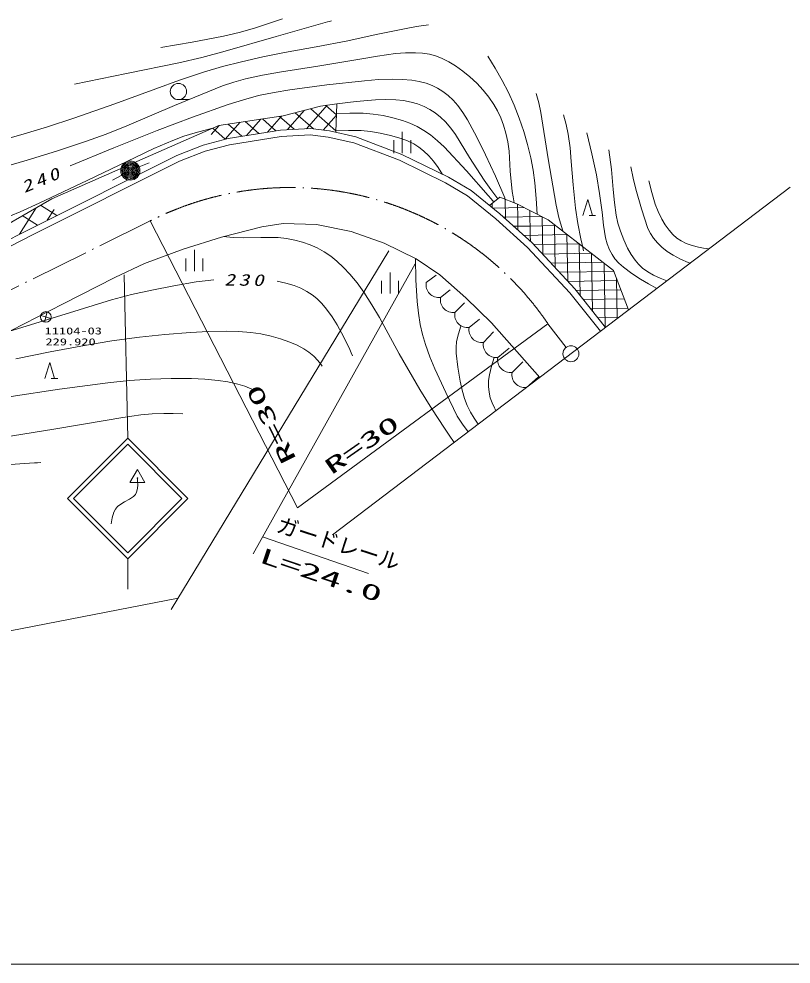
# Model space of a CAD drawing. Units: millimetres, scale not verified. Extents: x 69391 to 709391, y -64 to 359936.
# Drawn here: x 304486 to 376986, y 184936 to 273697 of the extents above; entities that cross this region are included whole.
import ezdxf
from ezdxf.enums import TextEntityAlignment as Align

# ---------------------------------------------------------------- set-up
doc = ezdxf.new("R2010")
doc.units = ezdxf.units.MM
doc.header["$LTSCALE"] = 1000
doc.linetypes.add('USER1', pattern=[7.000001, 5.508197, -0.688525, 0.114754, -0.688525])
for name, color, linetype, lineweight in [('S-SUV', 7, 'Continuous', 13), ('S-SUV-HICN', 1, 'Continuous', 13), ('S-SUV-LWCN', 7, 'Continuous', 13)]:
    doc.layers.add(name, color=color, linetype=linetype, lineweight=lineweight)
doc.styles.add('ＭＳ ゴシック', font='')
doc.styles.get('ＭＳ ゴシック').set_extended_font_data('MS Gothic')

# ---------------------------------------------------------------- blocks, each defined once
blk = doc.blocks.new('BUHIN1')
at = {"color": 7, "linetype": 'Continuous', "lineweight": 13}
blk.add_line((146, -746), (746, -746), dxfattribs=at)
blk.add_lwpolyline([(-458, -746), (0, 750), (458, -746)], dxfattribs=at)
blk = doc.blocks.new('BUHIN2')
at = {"color": 7, "linetype": 'Continuous', "lineweight": 13}
for p, q in [((0, 1000), (0, -1000)), ((-800, 205), (-800, -995)), ((800, 205), (800, -995))]:
    blk.add_line(p, q, dxfattribs=at)
blk = doc.blocks.new('BUHIN3')
at = {"color": 7, "linetype": 'Continuous', "lineweight": 13}
blk.add_line((0, -765), (995, -765), dxfattribs=at)
blk.add_circle((0, 0), 765, dxfattribs=at)
blk = doc.blocks.new('BUHIN4')
at = {"color": 7, "linetype": 'Continuous', "lineweight": 13}
for radius in [896, 792, 688, 580, 477, 351, 243, 140, 27]:
    blk.add_circle((0, 0), radius, dxfattribs=at)
blk = doc.blocks.new('BUHIN5')
at = {"color": 7, "linetype": 'Continuous', "lineweight": 13}
blk.add_lwpolyline([(-700, -406), (0, 812), (696, -406), (-696, -406)], dxfattribs=at)
blk.add_circle((0, 0), 24.5, dxfattribs=at)
blk = doc.blocks.new('BUHIN8')
at = {"color": 7, "linetype": 'Continuous', "lineweight": 13}
for radius in [746, 22.5]:
    blk.add_circle((0, 0), radius, dxfattribs=at)

msp = doc.modelspace()

# ---------------------------------------------------------------- linework, layer by layer
at = {"layer": 'S-SUV'}
for p, q in [((329306, 264592), (332788, 265496)), ((333423, 265589), (331476, 263389)), ((332788, 265496), (334326, 265722)), ((333303, 265572), (334292, 264696)), ((334326, 265722), (334238, 263051)), ((323246, 263687), (329306, 264592)), ((329140, 264567), (327811, 263064)), ((328948, 264538), (330316, 263328)), ((331312, 265113), (329706, 263297)), ((330434, 264885), (332146, 263371)), ((331885, 265262), (334243, 263177)), ((334291, 264662), (333050, 263258)), ((307562, 256813), (323246, 263687)), ((323301, 263695), (322537, 262832)), ((325247, 263986), (323836, 262391)), ((324128, 263819), (325419, 262677)), ((325735, 264059), (327006, 262934)), ((327193, 264276), (325839, 262745)), ((328594, 263191), (327341, 264298)), ((322680, 263439), (323859, 262397)), ((324144, 262471), (329031, 263262)), ((329031, 263262), (331849, 263408)), ((331827, 262806), (329094, 262664)), ((333530, 262593), (331827, 262806)), ((331849, 263408), (333632, 263185)), ((333632, 263185), (336116, 262637)), ((319314, 260870), (321773, 261851)), ((321773, 261851), (324144, 262471)), ((324268, 261883), (321961, 261280)), ((329094, 262664), (324268, 261883)), ((335943, 262061), (333530, 262593)), ((340209, 260428), (335943, 262061)), ((336116, 262637), (340450, 260979)), ((321961, 261280), (319559, 260322)), ((340450, 260979), (344823, 258828)), ((305498, 253960), (319314, 260870)), ((319559, 260322), (305768, 253424)), ((315777, 259795), (316700, 260180)), ((344539, 258299), (340209, 260428)), ((314153, 259022), (313273, 258548)), ((346597, 257092), (344539, 258299)), ((344823, 258828), (346940, 257587)), ((333933, 225255), (376914, 257896)), ((346940, 257587), (349650, 255383)), ((300834, 252923), (307562, 256813)), ((349259, 254928), (346597, 257092)), ((348678, 256174), (349654, 256963)), ((349654, 256963), (351225, 256340)), ((350181, 254902), (350150, 256767)), ((306103, 255969), (304546, 253475)), ((306506, 256202), (308052, 255237)), ((307782, 255805), (307144, 254783)), ((348926, 255972), (348919, 256369)), ((348979, 255928), (351937, 255978)), ((351225, 256340), (354183, 254838)), ((351324, 255099), (351304, 256308)), ((352500, 253380), (352460, 255712)), ((304806, 255220), (306234, 254328)), ((352240, 252230), (349259, 254928)), ((349650, 255383), (352661, 252658)), ((349989, 255076), (353593, 255137)), ((351345, 253849), (351324, 255099)), ((353617, 255125), (353646, 253400)), ((354183, 254838), (360305, 250055)), ((298056, 250168), (305498, 253960)), ((316817, 254731), (330647, 227778)), ((323513, 253208), (327304, 254183)), ((327304, 254183), (329283, 254470)), ((329283, 254470), (332438, 254384)), ((332438, 254384), (335679, 253724)), ((350932, 254223), (352485, 254249)), ((352485, 254249), (354884, 254290)), ((354844, 250320), (354776, 254374)), ((305768, 253424), (298316, 249627)), ((319899, 252061), (323513, 253208)), ((335679, 253724), (338777, 252634)), ((351875, 253370), (355973, 253439)), ((352510, 252796), (352500, 253380)), ((353677, 251571), (353646, 253400)), ((356012, 249069), (355938, 253467)), ((338777, 252634), (341788, 251171)), ((356217, 247969), (352240, 252230)), ((352661, 252658), (356672, 248361)), ((352794, 252516), (357062, 252588)), ((357181, 247721), (357099, 252559)), ((316285, 250713), (319899, 252061)), ((339220, 251923), (318782, 218235)), ((353634, 251616), (358208, 251693)), ((358352, 246247), (358261, 251652)), ((313503, 249422), (316285, 250713)), ((341690, 250688), (326474, 223457)), ((341788, 251171), (343996, 249651)), ((354433, 250761), (359297, 250842)), ((359423, 250744), (359523, 244773)), ((308627, 246927), (313503, 249422)), ((314367, 249668), (314705, 234318)), ((342729, 248936), (343672, 249635)), ((343996, 249651), (346446, 247500)), ((355231, 249905), (360330, 249991)), ((360305, 250055), (361733, 246367)), ((356030, 249049), (360664, 249127)), ((360657, 245550), (360593, 249311)), ((344072, 247528), (344980, 248266)), ((359087, 244358), (356217, 247969)), ((356672, 248361), (359565, 244721)), ((356806, 248193), (360999, 248264)), ((298503, 241735), (308627, 246927)), ((345415, 246120), (346319, 247019)), ((346446, 247500), (348855, 245148)), ((357487, 247336), (361333, 247401)), ((307145, 246188), (306887, 245226)), ((358169, 246478), (361667, 246537)), ((307496, 245578), (306535, 245836)), ((354155, 245073), (330647, 227778)), ((346758, 244712), (347718, 245498)), ((348855, 245148), (353398, 240037)), ((358850, 245621), (360793, 245653)), ((348101, 243303), (349057, 244312)), ((359531, 244763), (359623, 244765)), ((349443, 241895), (350517, 242791)), ((350786, 240487), (351795, 241483)), ((352129, 239079), (353255, 240083)), ((314705, 234318), (309048, 228661)), ((309613, 228661), (314705, 233752)), ((320361, 228661), (314705, 234318)), ((319796, 228661), (314705, 233752)), ((309048, 228661), (314705, 223004)), ((314705, 223570), (309613, 228661)), ((314705, 223004), (320361, 228661)), ((314705, 223570), (319796, 228661)), ((327361, 225044), (337311, 221604)), ((314705, 223004), (314705, 220145)), ((294830, 214519), (319435, 219312)), ((69391, 184936), (608391, 184936))]:
    msp.add_line(p, q, dxfattribs=at)
at = {"layer": 'S-SUV', "linetype": 'USER1'}
for p, q in [((299539, 246198), (316817, 254731)), ((354155, 245073), (355860, 242849))]:
    msp.add_line(p, q, dxfattribs=at)
at = {"layer": 'S-SUV'}
msp.add_lwpolyline([(313144, 226293), (313252, 226856), (313413, 227380), (313555, 227656), (313745, 227897), (314049, 228136), (314412, 228343), (314866, 228582), (315259, 228855), (315421, 229040), (315533, 229258), (315613, 229583), (315638, 229954), (315633, 230258), (315616, 230570)], dxfattribs=at)
msp.add_circle((307016, 245707), 498, dxfattribs=at)
at = {"layer": 'S-SUV', "linetype": 'USER1'}
msp.add_arc((329981, 228620), 29242, 34.24115, 116.75571, dxfattribs=at)
at = {"layer": 'S-SUV'}
for centre in [(343929, 248735), (345271, 247327), (346614, 245919), (347957, 244511), (349300, 243103), (350643, 241695), (351986, 240287)]:
    msp.add_arc(centre, 1216, 170.51242, 276.77264, dxfattribs=at)
at = {"layer": 'S-SUV-HICN'}
for points in [[(309311, 259911), (313383, 261588), (317479, 263211), (320794, 264458), (324139, 265652), (325558, 266100), (326992, 266489), (328440, 266796), (329912, 267046), (333405, 267497), (336924, 267891), (338235, 267995), (339567, 268039), (340468, 268020), (341364, 267940), (342051, 267827), (342730, 267654), (343273, 267457), (343793, 267204), (344302, 266883), (344787, 266506), (345265, 266057), (345705, 265560), (346180, 264917), (346611, 264232), (347479, 262595), (348298, 260922), (349224, 258920), (350099, 256886), (350123, 256831), (350150, 256767)], [(357820, 262992), (358293, 261023), (358707, 259040), (359004, 257296), (359243, 255535), (359379, 254338), (359575, 253145), (359731, 252569), (359947, 252004), (360173, 251570), (360449, 251170), (360820, 250756), (361246, 250374), (362032, 249789), (362848, 249257), (363601, 248806), (364371, 248371)], [(303649, 244374), (308413, 245852), (313185, 247315), (315069, 247804), (316968, 248236), (319039, 248644), (321131, 248996), (321960, 249109), (322801, 249207)], [(328729, 249078), (329537, 248894), (330340, 248649), (330946, 248407), (331532, 248108), (332014, 247797), (332461, 247436), (332935, 246967), (333370, 246452), (333888, 245726), (334356, 244967), (334978, 243817), (335541, 242649), (335679, 242351), (335815, 242052)]]:
    msp.add_lwpolyline(points, dxfattribs=at)
at = {"layer": 'S-SUV-LWCN'}
for points in [[(309714, 267583), (314601, 268565), (319496, 269566), (321673, 270086), (323844, 270666), (328637, 272053), (333444, 273409), (333636, 273462), (333829, 273514)], [(317826, 271012), (320765, 271520), (323698, 272088), (325164, 272435), (326613, 272840), (327925, 273254), (329230, 273697)], [(291571, 259917), (293186, 260108), (294803, 260361), (296627, 260719), (298441, 261137), (301552, 261946), (304653, 262814), (307159, 263569), (309647, 264381), (313495, 265731), (317335, 267143), (319574, 267950), (321832, 268699), (323594, 269219), (325373, 269681), (327380, 270134), (329411, 270531), (332401, 271060), (335381, 271649), (338026, 272241), (340687, 272775), (341817, 272972), (342942, 273153)], [(302787, 259716), (305276, 260431), (308012, 261273), (310726, 262170), (312680, 262877), (314620, 263644), (319091, 265555), (323592, 267414), (324672, 267769), (325770, 268067), (327344, 268404), (328942, 268685), (332726, 269277), (336498, 269929), (338168, 270211), (339855, 270436), (340780, 270510), (341716, 270524), (342375, 270480), (343025, 270376), (343609, 270216), (344176, 269998), (344841, 269668), (345481, 269282), (346177, 268788), (346833, 268249), (347472, 267648), (348079, 266994), (348602, 266348), (349075, 265668), (349426, 265064), (349730, 264422), (349999, 263710), (350211, 262980), (350390, 262139), (350510, 261288), (350624, 259390), (350798, 257504), (350886, 256974), (350985, 256435)], [(348514, 270205), (349216, 269084), (349871, 267925), (350449, 266782), (350976, 265604), (351457, 264375), (351882, 263124), (352238, 261906), (352538, 260662), (352757, 259495), (352917, 258318), (353055, 256846), (353159, 255369)], [(353063, 266679), (353308, 265809), (353498, 264909), (354188, 260541), (354933, 256200), (355194, 255040), (355515, 253890), (355543, 253795), (355574, 253690)], [(334326, 265722), (336140, 265938), (337967, 266094), (338920, 266127), (339880, 266100), (340595, 266025), (341301, 265889), (341918, 265712), (342525, 265473), (343061, 265200), (343565, 264874), (344064, 264475), (344531, 264024), (345027, 263448), (345476, 262834), (346797, 260674), (348163, 258556), (348804, 257676), (349465, 256810)], [(334312, 264818), (335563, 264860), (336822, 264843), (337749, 264762), (338679, 264620), (339590, 264422), (340494, 264163), (341187, 263908), (341867, 263594), (342510, 263225), (343129, 262800), (343787, 262261), (344405, 261677), (346495, 259418), (348543, 257116), (348814, 256809), (349084, 256502)], [(355616, 264700), (355863, 263793), (356052, 262867), (356231, 261593), (356351, 260306), (356513, 258118), (356734, 255934), (356962, 254495), (357252, 253054), (357373, 252497), (357498, 251930)], [(302782, 254831), (304604, 255578), (306401, 256381), (310898, 258532), (315406, 260682), (317160, 261513), (318936, 262287), (319972, 262674), (321038, 263006), (321857, 263229), (322680, 263439)], [(334243, 263177), (335433, 263220), (336629, 263203), (337511, 263120), (338397, 262976), (339384, 262751), (340371, 262464), (340984, 262237), (341577, 261954), (342040, 261664), (342478, 261318), (342960, 260849), (343400, 260338), (343851, 259729), (344270, 259100)], [(359876, 261398), (360113, 259548), (360291, 257676), (360396, 256468), (360562, 255274), (360731, 254508), (360959, 253756), (361270, 252953), (361638, 252167), (361963, 251584), (362336, 251036), (362667, 250650), (363049, 250300), (363537, 249949), (364067, 249643), (364687, 249348), (365326, 249096)], [(361934, 259803), (362150, 258752), (362423, 257716), (362949, 255856), (363536, 254004), (363773, 253537), (364064, 253098), (364431, 252662), (364853, 252257), (365359, 251859), (365905, 251508), (366603, 251143), (367329, 250831), (367422, 250795), (367516, 250759)], [(363642, 258479), (363909, 257394), (364237, 256315), (364511, 255596), (364840, 254900), (365156, 254363), (365530, 253848), (365880, 253460), (366265, 253122), (366677, 252846), (367127, 252619), (367688, 252413), (368280, 252260), (368773, 252168), (369278, 252097)], [(323668, 253248), (324612, 253157), (325567, 253126), (327194, 253172), (328823, 253158), (329610, 253074), (330398, 252929), (331125, 252737), (331832, 252487), (332497, 252186), (333135, 251831), (333757, 251411), (334345, 250941), (334968, 250361), (335557, 249731), (336235, 248900), (336863, 248034), (337624, 246859), (338334, 245652), (340197, 242257), (342119, 238882), (343248, 237067), (344434, 235274), (344889, 234604), (345354, 233928)], [(341709, 251210), (341767, 249196), (341886, 247170), (342001, 246075), (342174, 244991), (342391, 244047), (342666, 243117), (343075, 241976), (343544, 240849), (344569, 238613), (345648, 236406), (346126, 235652), (346661, 234921)], [(304211, 241772), (307422, 242437), (310643, 243042), (313209, 243451), (315795, 243802), (318187, 244049), (320598, 244238), (322269, 244333), (323937, 244367), (325098, 244341), (326268, 244253), (327212, 244113), (328157, 243912), (329045, 243662), (329932, 243349), (330605, 243059), (331247, 242718), (331720, 242404), (332161, 242038), (332559, 241617), (332915, 241152), (332937, 241120), (332966, 241078)], [(345980, 244853), (345751, 244135), (345582, 243400), (345529, 242852), (345537, 242297), (345701, 240988), (345927, 239671), (346101, 238848), (346334, 238040), (346587, 237398), (346897, 236778), (347234, 236201), (347600, 235634)], [(349119, 241898), (348861, 241099), (348660, 240276), (348589, 239729), (348579, 239173), (348627, 238649), (348736, 238128), (348907, 237631), (349133, 237158), (349201, 237036), (349276, 236907)], [(274988, 236972), (279973, 236928), (284970, 236909), (287647, 236982), (290331, 237115), (294542, 237348), (298746, 237642), (301251, 237911), (303759, 238242), (308288, 238919), (312821, 239536), (314828, 239732), (316849, 239869), (318772, 239926), (320702, 239923), (321946, 239866), (323200, 239748), (324117, 239608), (325026, 239409), (325709, 239203), (326368, 238942), (326441, 238908), (326513, 238874)], [(294126, 233554), (296261, 233664), (298393, 233835), (300657, 234086), (302924, 234398), (307752, 235156), (312575, 235974), (314251, 236277), (315931, 236521), (317002, 236614), (318087, 236648), (318974, 236639), (319864, 236603)], [(303658, 231846), (305940, 231998), (306239, 232024), (306537, 232051)]]:
    msp.add_lwpolyline(points, dxfattribs=at)

# ---------------------------------------------------------------- block references
at = {"layer": 'S-SUV'}
for name, p in [('BUHIN3', (319466, 266879)), ('BUHIN2', (340477, 262096)), ('BUHIN4', (314946, 259449)), ('BUHIN1', (357887, 255974)), ('BUHIN2', (320963, 251000)), ('BUHIN2', (339329, 248895)), ('BUHIN8', (356316, 242253)), ('BUHIN1', (307380, 240669)), ('BUHIN5', (315616, 230570))]:
    msp.add_blockref(name, p, dxfattribs=at)

# ---------------------------------------------------------------- texts
at = {"layer": 'S-SUV', "style": 'ＭＳ ゴシック', "width": 1.5}
for s, p in [('11104-03', (306897, 243869)), ('229.920', (306982, 242844))]:
    msp.add_text(s, height=659.8, dxfattribs=at).set_placement(p, align=Align.BOTTOM_LEFT)
at = {"layer": 'S-SUV', "style": 'ＭＳ ゴシック', "width": 2}
for s, rotation, p in [('R=30', 116.1, (330961, 232543)), ('R=30', 34.9, (334075, 230467)), ('L=24.0', 341.4, (326809, 222279))]:
    msp.add_text(s, height=1466, rotation=rotation, dxfattribs=at).set_placement(p, align=Align.BOTTOM_LEFT)
at = {"layer": 'S-SUV', "style": 'ＭＳ ゴシック'}
msp.add_text('ガードレール', height=1466, rotation=342.1, dxfattribs=at).set_placement((328424, 225162), align=Align.BOTTOM_LEFT)
at = {"layer": 'S-SUV', "char_height": 1100, "attachment_point": 7, "style": 'ＭＳ ゴシック'}
for s, insert, rotation in [('\\T1.33;\\W1.35;\\Q15;240', (305014, 257319), 22.5), ('\\T1.33;\\W1.35;\\Q15;230', (323762, 248646), 359.2)]:
    msp.add_mtext(s, dxfattribs=dict(at, insert=insert, rotation=rotation))

doc.saveas('drawing.dxf')
